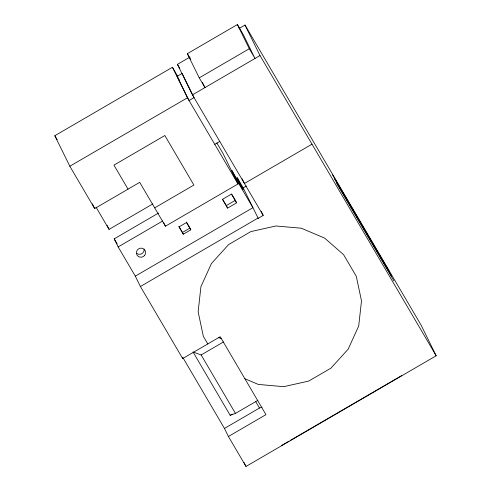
<?xml version="1.0" encoding="UTF-8"?>
<svg xmlns="http://www.w3.org/2000/svg" width="491" height="491" viewBox="0 0 491 491"><rect width="100%" height="100%" fill="white"/><g stroke="black" fill="none" stroke-linecap="round" stroke-linejoin="round"><path stroke-width="0.74" d="M202.317 82.224L204.962 87.594L199.242 77.848L187.347 53.679L237.392 24.55L243.113 34.29L255.007 58.466L249.287 48.726L237.392 24.55M216.819 142.93L223 153.456L238.012 183.959L165.442 226.191L139.714 182.351L94.677 208.565L69.832 166.234L54.826 135.725L172.433 67.279L177.834 76.492M239.037 28.515L244.997 25.047L421.168 325.263L436.174 355.772L246.003 466.45L228.419 436.493L265.956 414.65L220.22 336.709L182.689 358.553L140.408 286.505L258.02 218.059L258.192 218.354L263.194 215.439L192.447 94.873L177.435 64.37L190.023 57.042M177.147 76.338L182.155 73.429L194.049 97.605L189.047 100.514L177.147 76.338L179.454 80.266M199.242 77.848L249.287 48.726M69.832 166.234L187.445 97.789L172.433 67.279M192.447 94.873L260.009 55.557L244.997 25.047M214.77 144.354L219.778 141.445M96.015 207.134L109.07 229.383L152.83 203.912M154.69 207.871L193.896 185.052L164.835 135.528L113.949 165.142L128.041 189.145M140.408 286.505L135.313 276.145L118.159 246.918L114.194 238.859L158.587 213.02M118.159 246.918L162.693 220.999M235.981 178.571L237.288 177.81L243.18 187.844L258.192 218.354M312.006 144.164L244.444 183.481L242.106 178.736M243.18 187.844L246.304 186.021M227.585 208.11L222.441 199.346L231.445 194.098L236.594 202.869L227.585 208.11L226.339 205.582L235.349 200.334L231.672 194.074M183.296 234.201L182.449 232.476L189.956 228.106L190.803 229.831L183.296 234.201L179.006 226.897L186.519 222.527L190.803 229.831M135.313 276.145L252.92 207.699L235.772 178.472L231.807 170.414L243.235 189.9L237.288 177.81M257.843 400.374L235.453 413.404L230.175 415.3L193.018 351.973L201.15 354.95L223.54 341.92M230.175 415.3L232.151 414.152M228.419 436.493L224.455 428.434L259.487 408.046L262.126 407.1M281.65 445.441L288.911 441.219M290.23 440.452L401.761 375.541M218.716 337.661L221.429 338.655M244.886 378.739L258.284 384.422L283.718 386.675L308.765 381.059L330.983 368.127L348.193 349.15L358.706 325.981L361.499 300.885L356.3 276.323L343.608 254.7L324.674 238.129L301.351 228.229L275.917 225.983L250.864 231.592L228.653 244.524L211.443 263.507L200.929 286.676L198.137 311.773L203.335 336.335L207.797 343.933M332.333 174.489L389.504 271.916M334.531 178.951L391.701 276.378M336.728 183.413L393.892 280.84M260.009 55.557L436.174 355.772M187.347 53.679L190.778 59.521M177.435 64.37L179.767 68.335M187.445 97.789L238.012 183.959M222.662 199.315L226.339 205.582M186.377 222.018L189.594 227.499M178.871 226.388L182.449 232.476M255.559 401.35L259.487 408.046M201.15 354.95L235.453 413.404M54.826 135.725L57.14 139.671M114.194 238.859L117.245 244.052M182.953 357.7L224.455 428.434M261.194 211.369L263.194 215.439M235.349 200.334L236.281 202.237M163.571 222.392L164.209 223.681M164.516 224.307L165.442 226.191M243.996 462.381L246.003 466.45M107.063 225.301L109.07 229.383M92.351 203.839L94.677 208.565M182.265 357.466L182.689 358.553M144.17 249.133A4.634 4.517 -26.2 0 1 136.768 253.442M144.655 255.381L143.298 256.572A4.634 4.517 -26.2 0 1 136.437 253.338A4.634 4.517 -26.2 0 1 142.224 248.274A4.634 4.517 -26.2 0 1 144.655 255.381"/></g></svg>
